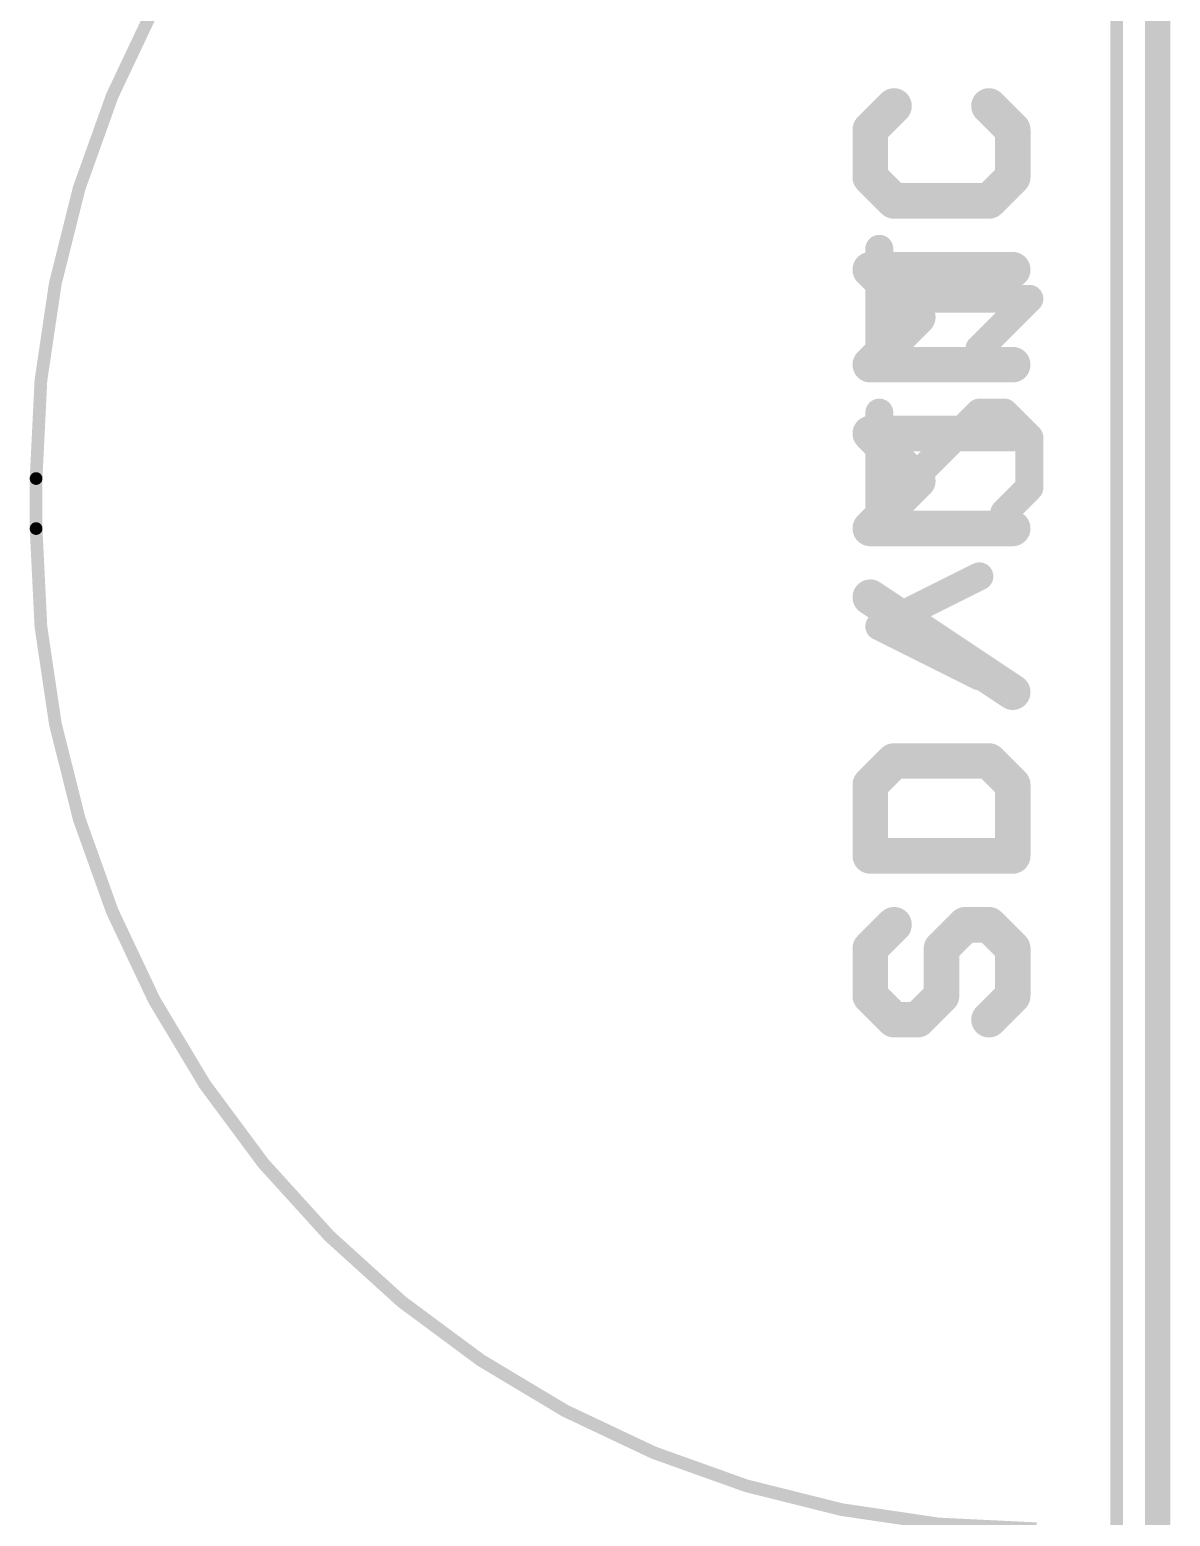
# Model space of a CAD drawing. Extents: x -22 to 85, y -18 to 35.
# Drawn here: x 28.1 to 39.5, y 6.14 to 21 of the extents above; entities that cross this region are included whole.
import ezdxf

# ---------------------------------------------------------------- set-up
doc = ezdxf.new("R2010")
doc.units = 0
for name, color, linetype in [('1', 12, 'CONTINUOUS'), ('16', 132, 'CONTINUOUS'), ('20', 53, 'CONTINUOUS'), ('21', 53, 'CONTINUOUS'), ('51', 53, 'CONTINUOUS')]:
    doc.layers.add(name, color=color, linetype=linetype)

msp = doc.modelspace()

# ---------------------------------------------------------------- linework, layer by layer
at = {"layer": '1', "const_width": 0.254}
msp.add_lwpolyline([(39.37, -1.27), (39.37, 34.29)], dxfattribs=at)
at = {"layer": '16'}
for points, const_width in [([(39.37, -1.27), (39.37, 34.29)], 0.254), ([(36.5887, 17.8065), (36.5887, 18.8065)], 0.2794), ([(38.0886, 18.3065), (36.5887, 18.3065)], 0.2794), ([(37.5886, 17.8065), (38.0886, 18.3065)], 0.2794), ([(36.5887, 17.1693), (36.5887, 16.1694)], 0.2794), ([(36.5887, 16.1694), (37.5886, 17.1693)], 0.2794), ([(37.5886, 17.1693), (37.8386, 17.1693)], 0.2794), ([(37.8386, 17.1693), (38.0886, 16.9193)], 0.2794), ([(38.0886, 16.9193), (38.0886, 16.4194)], 0.2794), ([(38.0886, 16.4194), (37.8386, 16.1694)], 0.2794), ([(36.5887, 15.0322), (37.5886, 15.5321)], 0.2794), ([(37.5886, 14.5322), (36.5887, 15.0322)], 0.2794)]:
    msp.add_lwpolyline(points, dxfattribs=dict(at, const_width=const_width))
at = {"layer": '16', "const_width": 0.1397}
for points in [[(36.6586, 18.8065, 1), (36.5189, 18.8065)], [(36.5887, 18.3763, 1), (36.5887, 18.2366)], [(38.138, 18.2571, 1), (38.0392, 18.3559)], [(38.0886, 18.2366, 1), (38.0886, 18.3763)], [(36.5189, 17.8065, 1), (36.6586, 17.8065)], [(37.5392, 17.8559, 1), (37.638, 17.7571)], [(36.6586, 17.1693, 1), (36.5189, 17.1693)], [(37.5886, 17.2391, 1), (37.5886, 17.0995)], [(37.638, 17.1199, 1), (37.5392, 17.2187)], [(37.888, 17.2187, 1), (37.7892, 17.1199)], [(37.8386, 17.0995, 1), (37.8386, 17.2391)], [(38.1584, 16.9193, 1), (38.0187, 16.9193)], [(38.0392, 16.8699, 1), (38.138, 16.9687)], [(38.138, 16.37, 1), (38.0392, 16.4688)], [(38.0187, 16.4194, 1), (38.1584, 16.4194)], [(36.5393, 16.2188, 1), (36.6381, 16.12)], [(36.5189, 16.1694, 1), (36.6586, 16.1694)], [(37.7892, 16.2188, 1), (37.888, 16.12)], [(37.6199, 15.4697, 1), (37.5574, 15.5946)], [(36.6199, 15.0947, 1), (36.5575, 14.9697)], [(36.5575, 15.0947, 1), (36.6199, 14.9697)], [(37.5574, 14.4697, 1), (37.6199, 14.5947)]]:
    msp.add_lwpolyline(points, format="xyb", dxfattribs=at)
at = {"layer": '20', "const_width": 0.2032}
msp.add_lwpolyline([(39.37, -1.27), (39.37, 34.29)], dxfattribs=at)
at = {"layer": '21', "const_width": 0.3556}
for points in [[(36.7359, 20.2347), (36.4986, 19.9974)], [(37.9222, 19.9974), (37.6849, 20.2347)], [(36.4986, 19.9974), (36.4986, 19.5229)], [(37.9222, 19.5229), (37.9222, 19.9974)], [(36.4986, 19.5229), (36.7359, 19.2856)], [(37.6849, 19.2856), (37.9222, 19.5229)], [(36.7359, 19.2856), (37.6849, 19.2856)], [(36.9731, 18.123), (36.4986, 18.5975)], [(36.4986, 18.5975), (37.9222, 18.5975)], [(36.4986, 17.6484), (36.9731, 18.123)], [(37.9222, 17.6484), (36.4986, 17.6484)], [(36.9731, 16.4858), (36.4986, 16.9603)], [(36.4986, 16.9603), (37.9222, 16.9603)], [(36.4986, 16.0113), (36.9731, 16.4858)], [(37.9222, 16.0113), (36.4986, 16.0113)], [(37.9222, 14.3741), (36.4986, 15.3232)], [(36.7359, 13.686), (36.4986, 13.4488)], [(37.6849, 13.686), (36.7359, 13.686)], [(37.9222, 13.4488), (37.6849, 13.686)], [(36.4986, 13.4488), (36.4986, 12.737)], [(37.9222, 12.737), (37.9222, 13.4488)], [(36.4986, 12.737), (37.9222, 12.737)], [(36.7359, 12.0489), (36.4986, 11.8116)], [(37.2104, 11.8116), (37.4477, 12.0489)], [(37.4477, 12.0489), (37.6849, 12.0489)], [(37.6849, 12.0489), (37.9222, 11.8116)], [(36.4986, 11.8116), (36.4986, 11.3371)], [(37.2104, 11.3371), (37.2104, 11.8116)], [(37.9222, 11.8116), (37.9222, 11.3371)], [(36.4986, 11.3371), (36.7359, 11.0998)], [(36.9731, 11.0998), (37.2104, 11.3371)], [(37.9222, 11.3371), (37.6849, 11.0998)], [(36.7359, 11.0998), (36.9731, 11.0998)]]:
    msp.add_lwpolyline(points, dxfattribs=at)
at = {"layer": '21', "const_width": 0.1778}
for points in [[(36.7987, 20.1718, 1), (36.673, 20.2975)], [(37.7478, 20.2975, 1), (37.6221, 20.1718)], [(36.5875, 19.9974, 1), (36.4097, 19.9974)], [(36.4357, 20.0602, 1), (36.5614, 19.9345)], [(38.0111, 19.9974, 1), (37.8333, 19.9974)], [(37.8593, 19.9345, 1), (37.9851, 20.0602)], [(36.5614, 19.5857, 1), (36.4357, 19.46)], [(37.9851, 19.46, 1), (37.8593, 19.5857)], [(36.4097, 19.5229, 1), (36.5875, 19.5229)], [(37.8333, 19.5229, 1), (38.0111, 19.5229)], [(36.7359, 19.3745, 1), (36.7359, 19.1967)], [(36.673, 19.2227, 1), (36.7987, 19.3484)], [(37.6221, 19.3484, 1), (37.7478, 19.2227)], [(37.6849, 19.1967, 1), (37.6849, 19.3745)], [(36.5614, 18.6604, 1), (36.4357, 18.5346)], [(36.4986, 18.6864, 1), (36.4986, 18.5086)], [(37.9222, 18.5086, 1), (37.9222, 18.6864)], [(37.036, 18.0601, 1), (36.9103, 18.1858)], [(36.9103, 18.0601, 1), (37.036, 18.1858)], [(36.4986, 17.7373, 1), (36.4986, 17.5595)], [(36.4357, 17.7113, 1), (36.5614, 17.5856)], [(37.9222, 17.5595, 1), (37.9222, 17.7373)], [(36.5614, 17.0232, 1), (36.4357, 16.8975)], [(36.4986, 17.0492, 1), (36.4986, 16.8714)], [(37.9222, 16.8714, 1), (37.9222, 17.0492)], [(37.036, 16.4229, 1), (36.9103, 16.5487)], [(36.9103, 16.4229, 1), (37.036, 16.5487)], [(36.4986, 16.1002, 1), (36.4986, 15.9224)], [(36.4357, 16.0741, 1), (36.5614, 15.9484)], [(37.9222, 15.9224, 1), (37.9222, 16.1002)], [(36.5479, 15.3972, 1), (36.4493, 15.2492)], [(37.8729, 14.3001, 1), (37.9715, 14.4481)], [(36.7359, 13.7749, 1), (36.7359, 13.5971)], [(36.7987, 13.6232, 1), (36.673, 13.7489)], [(37.7478, 13.7489, 1), (37.6221, 13.6232)], [(37.6849, 13.5971, 1), (37.6849, 13.7749)], [(36.5875, 13.4488, 1), (36.4097, 13.4488)], [(36.4357, 13.5116, 1), (36.5614, 13.3859)], [(38.0111, 13.4488, 1), (37.8333, 13.4488)], [(37.8593, 13.3859, 1), (37.9851, 13.5116)], [(36.4986, 12.8259, 1), (36.4986, 12.6481)], [(36.4097, 12.737, 1), (36.5875, 12.737)], [(37.8333, 12.737, 1), (38.0111, 12.737)], [(37.9222, 12.6481, 1), (37.9222, 12.8259)], [(36.7987, 11.986, 1), (36.673, 12.1117)], [(37.4477, 12.1378, 1), (37.4477, 11.96)], [(37.5105, 11.986, 1), (37.3848, 12.1117)], [(37.7478, 12.1117, 1), (37.6221, 11.986)], [(37.6849, 11.96, 1), (37.6849, 12.1378)], [(36.4357, 11.8745, 1), (36.5614, 11.7487)], [(36.5875, 11.8116, 1), (36.4097, 11.8116)], [(37.1475, 11.8745, 1), (37.2733, 11.7487)], [(37.2993, 11.8116, 1), (37.1215, 11.8116)], [(38.0111, 11.8116, 1), (37.8333, 11.8116)], [(37.8593, 11.7487, 1), (37.9851, 11.8745)], [(36.5614, 11.3999, 1), (36.4357, 11.2742)], [(37.2733, 11.2742, 1), (37.1475, 11.3999)], [(37.9851, 11.2742, 1), (37.8593, 11.3999)], [(36.4097, 11.3371, 1), (36.5875, 11.3371)], [(37.1215, 11.3371, 1), (37.2993, 11.3371)], [(37.8333, 11.3371, 1), (38.0111, 11.3371)], [(36.7359, 11.1887, 1), (36.7359, 11.0109)], [(36.673, 11.0369, 1), (36.7987, 11.1627)], [(36.9103, 11.1627, 1), (37.036, 11.0369)], [(36.9731, 11.0109, 1), (36.9731, 11.1887)], [(37.6221, 11.1627, 1), (37.7478, 11.0369)]]:
    msp.add_lwpolyline(points, format="xyb", dxfattribs=at)
at = {"layer": '51'}
for points, const_width in [([(38.16, 26.51, 0.4142), (28.16, 16.51)], 0.127), ([(28.1917, 16.51, 1), (28.1283, 16.51)], 0.0635), ([(28.1283, 16.51, 1), (28.1917, 16.51)], 0.0635), ([(28.16, 16.01, 0.4142), (38.16, 6.01)], 0.127), ([(28.1917, 16.01, 1), (28.1283, 16.01)], 0.0635), ([(28.1283, 16.01, 1), (28.1917, 16.01)], 0.0635)]:
    msp.add_lwpolyline(points, format="xyb", dxfattribs=dict(at, const_width=const_width))
at = {"layer": '51', "const_width": 0.127}
for points in [[(38.96, 26.51), (38.96, 6.01)], [(28.16, 16.51), (28.16, 16.01)]]:
    msp.add_lwpolyline(points, dxfattribs=at)

doc.saveas('drawing.dxf')
